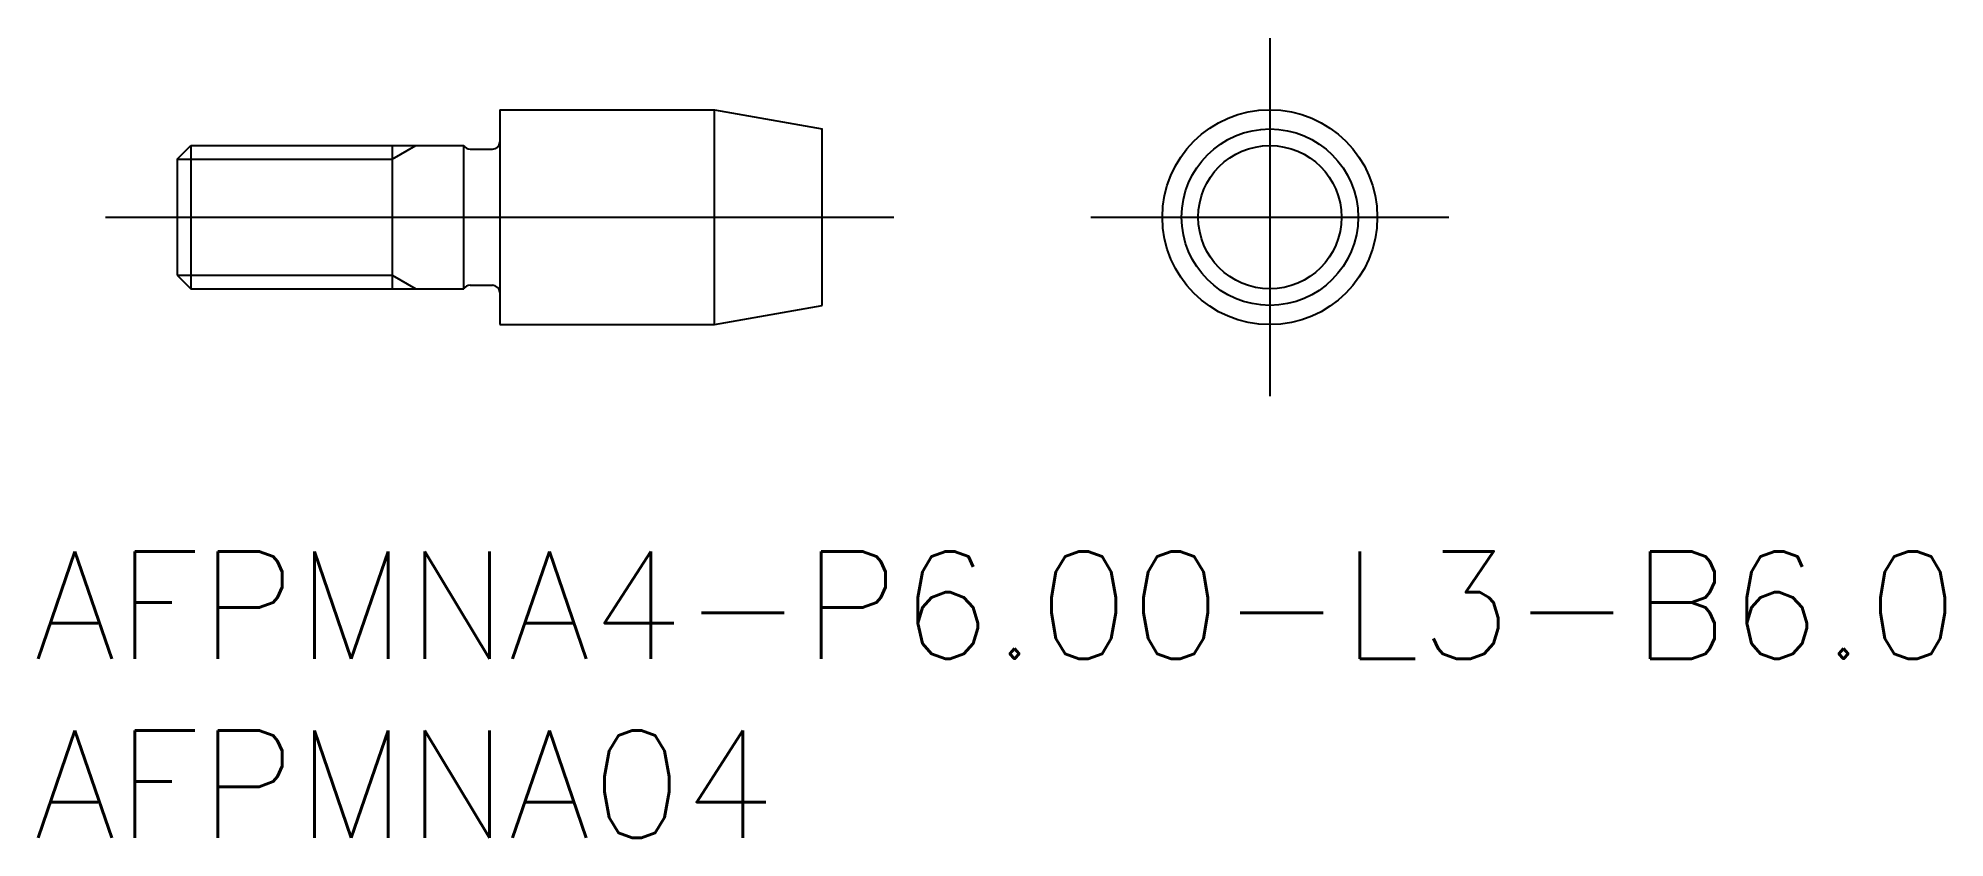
# Model space of a CAD drawing. Extents: x -34.4 to 18.8, y -17.3 to 5.
import ezdxf

# ---------------------------------------------------------------- set-up
doc = ezdxf.new("R2010")
doc.units = 0
doc.linetypes.add('CENTER', pattern=[50.8, 31.75, -6.35, 6.35, -6.35])
doc.linetypes.add('DASHED', pattern=[19.05, 12.7, -6.35])
doc.layers.get('0').update_dxf_attribs({"linetype": 'CONTINUOUS'})
doc.layers.add('CENTER', color=1, linetype='CONTINUOUS')
doc.styles.get("Standard").update_dxf_attribs({"font": 'txt.shx', "height": 3, "bigfont": 'bigfont.shx'})

msp = doc.modelspace()

# ---------------------------------------------------------------- linework, layer by layer
at = {"color": 7, "linetype": 'CONTINUOUS'}
for p, q in [((-21.5, 3), (-15.5, 3)), ((-21.5, 3), (-21.5, -3)), ((-15.5, -3), (-15.5, 3)), ((-15.5, 3), (-12.5, 2.464)), ((-12.5, -2.464), (-12.5, 2.464)), ((-30.5, 1.621), (-30.121, 2)), ((-30.5, 1.621), (-30.5, -1.621)), ((-30.121, 2), (-22.5, 2)), ((-30.121, 2), (-30.121, -2)), ((-24.5, 2), (-24.5, -2)), ((-22.5, -2), (-22.5, 2)), ((-22.327, 1.9), (-21.7, 1.9)), ((-30.5, -1.621), (-30.121, -2)), ((-30.121, -2), (-22.5, -2)), ((-22.327, -1.9), (-21.7, -1.9)), ((-15.5, -3), (-12.5, -2.464)), ((-21.5, -3), (-15.5, -3))]:
    msp.add_line(p, q, dxfattribs=at)
at = {"color": 3, "linetype": 'CONTINUOUS'}
for p, q in [((-30.5, 1.621), (-24.5, 1.621)), ((-24.5, 1.621), (-23.844, 2)), ((-30.5, -1.621), (-24.5, -1.621)), ((-24.5, -1.621), (-23.844, -2))]:
    msp.add_line(p, q, dxfattribs=at)
at = {"color": 7, "linetype": 'CONTINUOUS'}
for radius in [3, 2.464]:
    msp.add_circle((0, 0), radius, dxfattribs=at)
at = {"color": 3, "linetype": 'DASHED'}
msp.add_circle((0, 0), 2, dxfattribs=at)
at = {"color": 7, "linetype": 'CONTINUOUS'}
for centre, start, end in [((-22.327, 2.1), 210, 270), ((-21.7, 2.1), 270, 0), ((-22.327, -2.1), 90, 150), ((-21.7, -2.1), 0, 90)]:
    msp.add_arc(centre, 0.2, start, end, dxfattribs=at)
at = {"layer": 'CENTER', "color": 1, "linetype": 'CENTER'}
for p, q in [((0, 5), (0, -5)), ((-32.5, 0), (-10.5, 0)), ((-5, 0), (5, 0))]:
    msp.add_line(p, q, dxfattribs=at)

# ---------------------------------------------------------------- texts
at = {"color": 7, "linetype": 'CONTINUOUS'}
for s, p in [('AFPMNA4-P6.00-L3-B6.0', (-34.514, -12.331)), ('AFPMNA04', (-34.514, -17.331))]:
    msp.add_text(s, height=3, dxfattribs=at).set_placement(p)

doc.saveas('drawing.dxf')
